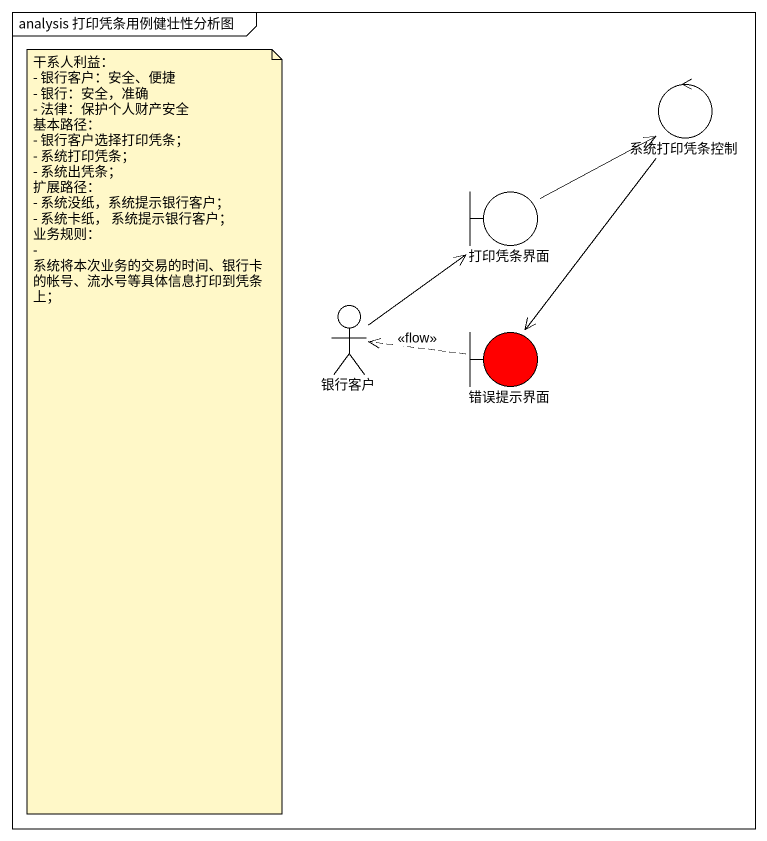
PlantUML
@startuml
mainframe analysis 打印凭条用例健壮性分析图
control 系统打印凭条控制
boundary 打印凭条界面
actor 银行客户
boundary 错误提示界面 #FF0000
系统打印凭条控制 --> 错误提示界面
打印凭条界面 -up-> 系统打印凭条控制
银行客户 -up-> 打印凭条界面
错误提示界面 .left.> 银行客户 : <<flow>>
note as N1
  干系人利益：
  - 银行客户：安全、便捷
  - 银行：安全，准确
  - 法律：保护个人财产安全
  基本路径：
  - 银行客户选择打印凭条；
  - 系统打印凭条；
  - 系统出凭条；
  扩展路径：
  - 系统没纸，系统提示银行客户；
  - 系统卡纸， 系统提示银行客户；
  业务规则：
  - 系统将本次业务的交易的时间、银行卡的帐号、流水号等具体信息打印到凭条上；
end note
@enduml
